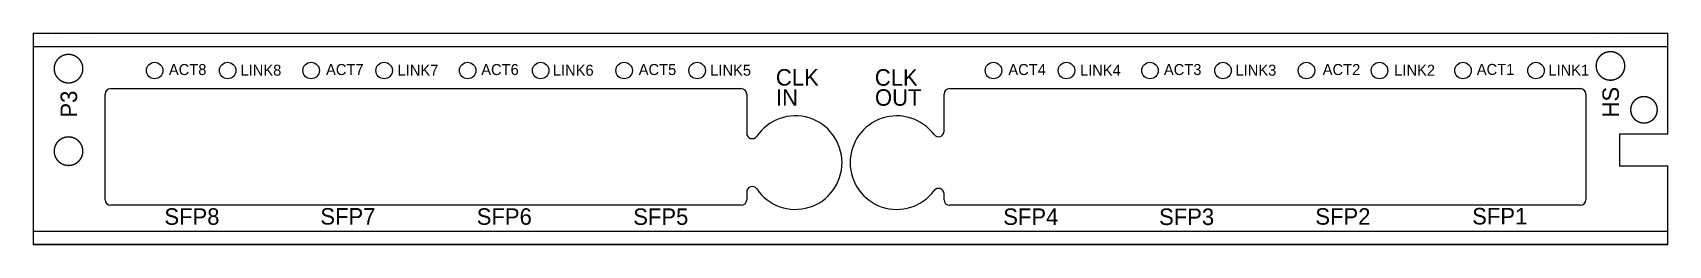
# Model space of a CAD drawing. Extents: x 28 to 177, y 60 to 80.
import ezdxf

# ---------------------------------------------------------------- set-up
doc = ezdxf.new("R2010")
doc.units = 0
doc.header["$MEASUREMENT"] = 0
for name, color, linetype in [('MECHANICAL2', 216, 'CONTINUOUS'), ('MECHANICAL4', 56, 'CONTINUOUS'), ('temp', 195, 'CONTINUOUS')]:
    doc.layers.add(name, color=color, linetype=linetype)

msp = doc.modelspace()

# ---------------------------------------------------------------- linework, layer by layer
at = {"layer": 'MECHANICAL2', "const_width": 0.127}
for points in [[(27.95, 79.56), (29.45, 79.56)], [(27.95, 78.37), (27.95, 79.56)], [(27.95, 79.56), (27.95, 79.56)], [(27.95, 79.56), (176.75, 79.56)], [(28.95, 79.56), (29.45, 79.56)], [(28.95, 79.56), (28.95, 79.56)], [(28.95, 79.56), (29.45, 79.56)], [(29.45, 79.56), (29.95, 79.56)], [(29.45, 79.56), (32.75, 79.56)], [(29.45, 79.56), (29.45, 79.56)], [(29.95, 79.56), (30.65, 79.56)], [(30.65, 79.56), (32.75, 79.56)], [(32.75, 79.56), (33.25, 79.56)], [(32.75, 79.56), (171.95, 79.56)], [(170.57, 79.56), (173.35, 79.56)], [(170.57, 79.56), (173.35, 79.56)], [(171.45, 79.56), (171.95, 79.56)], [(171.95, 79.56), (175.25, 79.56)], [(171.95, 79.56), (174.05, 79.56)], [(173.35, 79.56), (176.13, 79.56)], [(173.35, 79.56), (176.13, 79.56)], [(173.35, 79.56), (173.35, 79.56)], [(174.05, 79.56), (174.75, 79.56)], [(175.25, 79.56), (175.75, 79.56)], [(175.25, 79.56), (175.75, 79.56)], [(175.25, 79.56), (176.75, 79.56)], [(175.25, 79.56), (175.25, 79.56)], [(175.75, 79.56), (175.75, 79.56)], [(176.75, 79.56), (176.75, 79.56)], [(176.75, 78.37), (176.75, 79.56)], [(27.95, 61.57), (27.95, 78.37)], [(27.95, 78.37), (176.75, 78.37)], [(27.95, 78.37), (176.75, 78.37)], [(176.75, 70.42), (176.75, 78.37)], [(172.4, 70.42), (176.75, 70.42)], [(172.4, 67.52), (172.4, 70.42)], [(172.4, 67.52), (176.75, 67.52)], [(176.75, 61.57), (176.75, 67.52)], [(27.95, 60.38), (27.95, 61.57)], [(27.95, 61.57), (176.75, 61.57)], [(176.75, 60.38), (176.75, 61.57)], [(27.95, 60.38), (176.75, 60.38)]]:
    msp.add_lwpolyline(points, dxfattribs=at)
at = {"layer": 'MECHANICAL2', "const_width": 0.0635}
for points in [[(27.92, 79.56, 1), (27.99, 79.56, 1)], [(27.92, 79.56, 1), (27.99, 79.56, 1)], [(27.92, 79.56, 1), (27.99, 79.56, 1)], [(27.92, 79.56, 1), (27.99, 79.56, 1)], [(27.92, 79.56, 1), (27.99, 79.56, 1)], [(28.92, 79.56, 1), (28.99, 79.56, 1)], [(28.92, 79.56, 1), (28.99, 79.56, 1)], [(28.92, 79.56, 1), (28.99, 79.56, 1)], [(28.92, 79.56, 1), (28.99, 79.56, 1)], [(29.42, 79.56, 1), (29.49, 79.56, 1)], [(29.42, 79.56, 1), (29.49, 79.56, 1)], [(29.42, 79.56, 1), (29.49, 79.56, 1)], [(29.42, 79.56, 1), (29.49, 79.56, 1)], [(29.42, 79.56, 1), (29.49, 79.56, 1)], [(29.42, 79.56, 1), (29.49, 79.56, 1)], [(29.42, 79.56, 1), (29.49, 79.56, 1)], [(29.92, 79.56, 1), (29.99, 79.56, 1)], [(29.92, 79.56, 1), (29.99, 79.56, 1)], [(30.62, 79.56, 1), (30.69, 79.56, 1)], [(30.62, 79.56, 1), (30.69, 79.56, 1)], [(32.72, 79.56, 1), (32.79, 79.56, 1)], [(32.72, 79.56, 1), (32.79, 79.56, 1)], [(32.72, 79.56, 1), (32.79, 79.56, 1)], [(32.72, 79.56, 1), (32.79, 79.56, 1)], [(33.22, 79.56, 1), (33.29, 79.56, 1)], [(170.54, 79.56, 1), (170.61, 79.56, 1)], [(170.54, 79.56, 1), (170.61, 79.56, 1)], [(171.42, 79.56, 1), (171.49, 79.56, 1)], [(171.92, 79.56, 1), (171.99, 79.56, 1)], [(171.92, 79.56, 1), (171.99, 79.56, 1)], [(171.92, 79.56, 1), (171.99, 79.56, 1)], [(171.92, 79.56, 1), (171.99, 79.56, 1)], [(173.32, 79.56, 1), (173.39, 79.56, 1)], [(173.32, 79.56, 1), (173.39, 79.56, 1)], [(173.32, 79.56, 1), (173.39, 79.56, 1)], [(173.32, 79.56, 1), (173.39, 79.56, 1)], [(173.32, 79.56, 1), (173.39, 79.56, 1)], [(173.32, 79.56, 1), (173.39, 79.56, 1)], [(174.02, 79.56, 1), (174.09, 79.56, 1)], [(174.02, 79.56, 1), (174.09, 79.56, 1)], [(174.72, 79.56, 1), (174.79, 79.56, 1)], [(175.22, 79.56, 1), (175.29, 79.56, 1)], [(175.22, 79.56, 1), (175.29, 79.56, 1)], [(175.22, 79.56, 1), (175.29, 79.56, 1)], [(175.22, 79.56, 1), (175.29, 79.56, 1)], [(175.22, 79.56, 1), (175.29, 79.56, 1)], [(175.22, 79.56, 1), (175.29, 79.56, 1)], [(175.72, 79.56, 1), (175.79, 79.56, 1)], [(175.72, 79.56, 1), (175.79, 79.56, 1)], [(175.72, 79.56, 1), (175.79, 79.56, 1)], [(175.72, 79.56, 1), (175.79, 79.56, 1)], [(176.1, 79.56, 1), (176.17, 79.56, 1)], [(176.1, 79.56, 1), (176.17, 79.56, 1)], [(176.72, 79.56, 1), (176.79, 79.56, 1)], [(176.72, 79.56, 1), (176.79, 79.56, 1)], [(176.72, 79.56, 1), (176.79, 79.56, 1)], [(176.72, 79.56, 1), (176.79, 79.56, 1)], [(176.72, 79.56, 1), (176.79, 79.56, 1)], [(27.92, 78.37, 1), (27.99, 78.37, 1)], [(27.92, 78.37, 1), (27.99, 78.37, 1)], [(27.92, 78.37, 1), (27.99, 78.37, 1)], [(27.92, 78.37, 1), (27.99, 78.37, 1)], [(31.12, 77.66, 1), (31.19, 77.66, 1)], [(31.12, 77.66, 1), (31.19, 77.66, 1)], [(171.52, 77.91, 1), (171.59, 77.91, 1)], [(171.52, 77.91, 1), (171.59, 77.91, 1)], [(176.72, 78.37, 1), (176.79, 78.37, 1)], [(176.72, 78.37, 1), (176.79, 78.37, 1)], [(176.72, 78.37, 1), (176.79, 78.37, 1)], [(176.72, 78.37, 1), (176.79, 78.37, 1)], [(31.12, 75.06, 1), (31.19, 75.06, 1)], [(31.12, 75.06, 1), (31.19, 75.06, 1)], [(171.52, 75.31, 1), (171.59, 75.31, 1)], [(171.52, 75.31, 1), (171.59, 75.31, 1)], [(173.37, 72.62, 1), (173.43, 72.62, 1)], [(173.37, 72.62, 1), (173.43, 72.62, 1)], [(175.78, 72.62, 1), (175.84, 72.62, 1)], [(175.78, 72.62, 1), (175.84, 72.62, 1)], [(31.12, 70.16, 1), (31.19, 70.16, 1)], [(31.12, 70.16, 1), (31.19, 70.16, 1)], [(172.37, 70.42, 1), (172.44, 70.42, 1)], [(172.37, 70.42, 1), (172.44, 70.42, 1)], [(176.72, 70.42, 1), (176.79, 70.42, 1)], [(176.72, 70.42, 1), (176.79, 70.42, 1)], [(31.12, 67.56, 1), (31.19, 67.56, 1)], [(31.12, 67.56, 1), (31.19, 67.56, 1)], [(172.37, 67.52, 1), (172.44, 67.52, 1)], [(172.37, 67.52, 1), (172.44, 67.52, 1)], [(176.72, 67.52, 1), (176.79, 67.52, 1)], [(176.72, 67.52, 1), (176.79, 67.52, 1)], [(27.92, 61.57, 1), (27.99, 61.57, 1)], [(27.92, 61.57, 1), (27.99, 61.57, 1)], [(27.92, 61.57, 1), (27.99, 61.57, 1)], [(176.72, 61.57, 1), (176.79, 61.57, 1)], [(176.72, 61.57, 1), (176.79, 61.57, 1)], [(176.72, 61.57, 1), (176.79, 61.57, 1)], [(27.92, 60.38, 1), (27.99, 60.38, 1)], [(27.92, 60.38, 1), (27.99, 60.38, 1)], [(176.72, 60.38, 1), (176.79, 60.38, 1)], [(176.72, 60.38, 1), (176.79, 60.38, 1)]]:
    msp.add_lwpolyline(points, format="xyb", close=True, dxfattribs=at)
at = {"layer": 'MECHANICAL2', "const_width": 0.127}
for points in [[(31.15, 75.06, -1), (31.15, 77.66)], [(31.15, 77.66, -1), (31.15, 75.06)], [(171.55, 75.31, -1), (171.55, 77.91)], [(171.55, 77.91, -1), (171.55, 75.31)], [(173.4, 72.62, -1), (175.81, 72.62)], [(175.81, 72.62, -1), (173.4, 72.62)], [(31.15, 67.56, -1), (31.15, 70.16)], [(31.15, 70.16, -1), (31.15, 67.56)]]:
    msp.add_lwpolyline(points, format="xyb", dxfattribs=at)
at = {"layer": 'temp'}
for p, q in [((34.99, 74.55), (92.4, 74.55)), ((111.37, 74.55), (168.81, 74.55)), ((34.49, 64.44), (34.49, 74.05)), ((92.9, 74.05), (92.9, 70.5)), ((110.87, 70.67), (110.87, 74.05)), ((169.31, 74.05), (169.31, 64.44)), ((92.9, 65.15), (92.9, 64.44)), ((110.87, 64.44), (110.87, 64.98)), ((92.4, 63.94), (34.99, 63.94)), ((168.81, 63.94), (111.37, 63.94))]:
    msp.add_line(p, q, dxfattribs=at)
for centre in [(38.99, 76.19), (45.64, 76.19), (53.24, 76.19), (59.89, 76.19), (67.49, 76.19), (74.14, 76.19), (81.74, 76.19), (88.39, 76.19), (115.37, 76.19), (122.02, 76.19), (129.62, 76.19), (136.27, 76.19), (143.87, 76.19), (150.52, 76.19), (158.12, 76.19), (164.77, 76.19)]:
    msp.add_circle(centre, 0.75, dxfattribs=at)
for centre, radius, start, end in [((34.99, 74.05), 0.5, 90, 180), ((92.4, 74.05), 0.5, 0, 90), ((111.37, 74.05), 0.5, 90, 180), ((168.81, 74.05), 0.5, 0, 90), ((97.33, 67.82), 4.25, 214.277, 145.723), ((106.57, 67.82), 4.25, 36.7659, 323.2341), ((93.4, 70.5), 0.5, 180, 325.723), ((110.37, 70.67), 0.5, 216.7659, 0), ((93.4, 65.15), 0.5, 34.277, 180), ((34.99, 64.44), 0.5, 180, 270), ((92.4, 64.44), 0.5, 270, 0), ((110.37, 64.98), 0.5, 0, 143.2341), ((111.37, 64.44), 0.5, 180, 270), ((168.81, 64.44), 0.5, 270, 0)]:
    msp.add_arc(centre, radius, start, end, dxfattribs=at)

# ---------------------------------------------------------------- texts
at = {"layer": 'MECHANICAL4'}
for s, height, rotation, p in [('ACT8', 1, 360, (40.29, 75.78)), ('LINK8', 1, 360, (46.81, 75.72)), ('ACT7', 1, 360, (54.6, 75.78)), ('LINK7', 1, 360, (61.11, 75.72)), ('ACT6', 1, 360, (68.73, 75.78)), ('LINK6', 1, 360, (75.25, 75.72)), ('ACT5', 1, 360, (83.07, 75.78)), ('LINK5', 1, 360, (89.58, 75.72)), ('ACT4', 1, 360, (116.73, 75.78)), ('LINK4', 1, 360, (123.25, 75.72)), ('ACT3', 1, 360, (130.89, 75.78)), ('LINK3', 1, 360, (137.41, 75.72)), ('ACT2', 1, 360, (145.35, 75.78)), ('LINK2', 1, 360, (151.86, 75.72)), ('ACT1', 1, 360, (159.38, 75.79)), ('LINK1', 1, 360, (165.9, 75.73)), ('HS', 1.5, 90, (172.32, 71.92)), ('P3', 1.5, 90, (31.93, 71.91))]:
    msp.add_text(s, height=height, rotation=rotation, dxfattribs=at).set_placement(p)
for s, p in [('CLK', (95.56, 74.82)), ('CLK', (104.57, 74.81)), ('IN', (95.57, 72.99)), ('OUT', (104.58, 72.99)), ('SFP8', (39.88, 62.17)), ('SFP7', (54.08, 62.19)), ('SFP6', (68.32, 62.17)), ('SFP5', (82.57, 62.16)), ('SFP4', (116.26, 62.16)), ('SFP3', (130.45, 62.15)), ('SFP2', (144.68, 62.18)), ('SFP1', (158.96, 62.2))]:
    msp.add_text(s, height=1.5, dxfattribs=at).set_placement(p)

doc.saveas('drawing.dxf')
